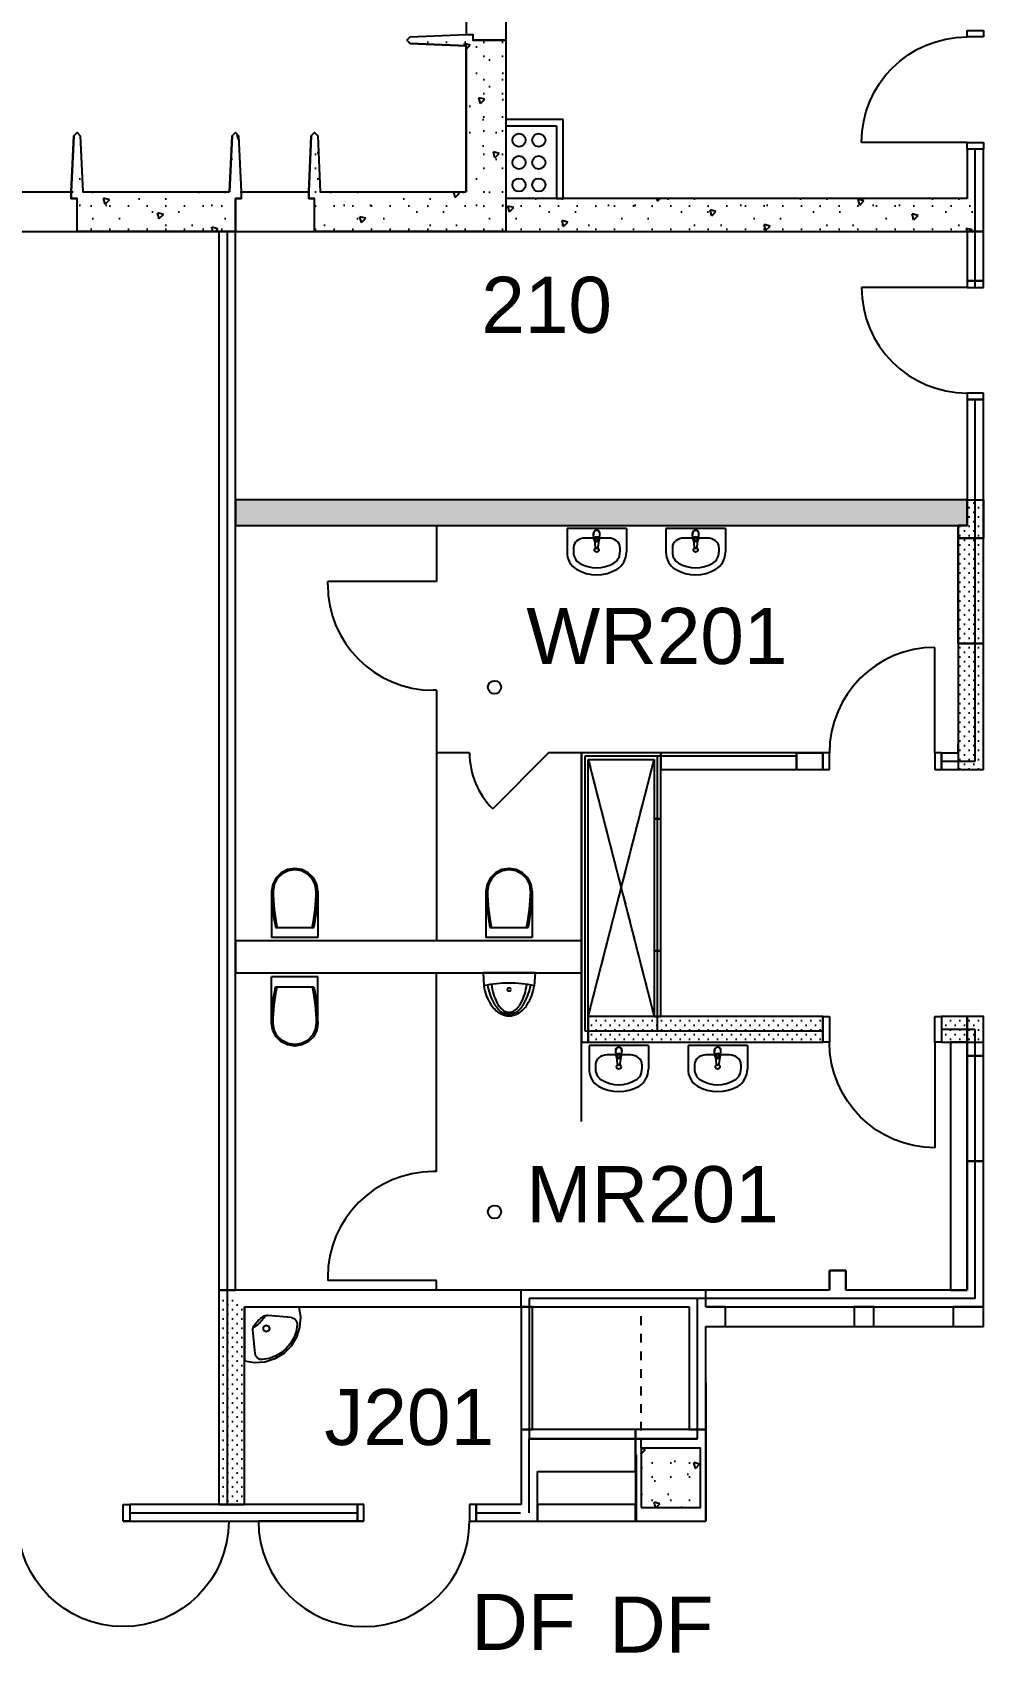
# Model space of a CAD drawing. Header units: inches. Extents: x 284 to 2008, y 299 to 1857.
# Drawn here: x 1082.1 to 1370.5, y 789.8 to 1281.2 of the extents above; entities that cross this region are included whole.
import ezdxf

# ---------------------------------------------------------------- set-up
doc = ezdxf.new("R2010")
doc.units = ezdxf.units.IN
doc.header["$MEASUREMENT"] = 0
doc.linetypes.add('HIDDEN', pattern=[5.333333, 2.666667, -2.666667])
for name, color, linetype in [('A-DOOR', 4, 'Continuous'), ('A-FLOR-TPTN-NEW', 7, 'Continuous'), ('A-PFLR-NOTE', 3, 'Continuous'), ('A-WALL', 5, 'Continuous'), ('A-WALL-NEW', 7, 'Continuous'), ('A-WALL-PATT', 1, 'Continuous'), ('P-P FIXT-NEW', 7, 'Continuous'), ('P-SARN-EQPM', 5, 'Continuous'), ('S-COLS', 6, 'Continuous')]:
    doc.layers.add(name, color=color, linetype=linetype)
doc.styles.get("Standard").update_dxf_attribs({"font": 'arial.ttf'})
doc.linetypes.add('1 HR RATED', pattern='A,0,[1,PS-21.Shx,S=0.091429,R=0,X=0,Y=0],-14.4,0', length=14.4)
doc.linetypes.add('2 HR RATED', pattern='A,0,[2,PS-21.Shx,S=0.091429,R=0,X=0,Y=0],-14.4,0', length=14.4)
pattern_1 = [(45, (-7e-09, 7e-09), (-20.8303, 20.8303), [1.84252, -15.16535]), (45, (-4.402, 16.428), (-20.8303, 20.8303), [1.84252, -15.16535]), (105, (-7e-09, 7e-09), (28.45473, 7.6244), [1.84252, -15.16535]), (105, (12.026, 12.026), (28.45473, 7.6244), [1.84252, -15.16535]), (165, (1.303, 1.303), (7.6244, 28.45473), [1.84252, -15.16535]), (165, (13.33, 13.33), (7.6244, 28.45473), [1.84252, -15.16535]), (45, (-2.0044, 2.0044), (-4.008794, 4.008794), [0, -5.669291, 0, -8.503937]), (90, (-7e-09, 4.009), (-5.669291, -4e-16), [0, -4.251969, 0, -7.086614])]
pattern_2 = [(45, (-7e-09, 7e-09), (-1.4142136, 1.4142136), [0, -2])]

# ---------------------------------------------------------------- blocks, each defined once
blk = doc.blocks.new('WC 1 Symb_787')
at = {"layer": 'P-P FIXT-NEW', "color": 0, "linetype": 'ByBlock'}
for p, q in [((0, 0), (0, 14)), ((14.11, 14), (0, 14)), ((3.08, 12.79), (3.08, 1.21)), ((14.11, 0), (0, 0))]:
    blk.add_line(p, q, dxfattribs=at)
for points in [[(14.11, 14), (12.72, 13.96), (11.34, 13.9), (9.95, 13.79), (8.57, 13.66), (7.19, 13.49), (5.81, 13.29), (4.44, 13.06), (3.08, 12.79)], [(14.12, 13.55), (12.73, 13.51), (11.34, 13.44), (9.95, 13.34), (8.57, 13.2), (7.19, 13.03), (5.82, 12.83), (4.45, 12.6), (3.08, 12.33)], [(14.01, 0.46), (16.02, 0.75), (17.83, 1.66), (19.28, 3.1), (20.22, 4.92), (20.55, 6.95), (20.25, 8.98), (19.34, 10.82), (17.91, 12.28), (16.11, 13.22), (14.11, 13.54)], [(14.11, 0), (16.24, 0.34), (18.16, 1.34), (19.68, 2.89), (20.66, 4.84), (21, 7), (20.66, 9.16), (19.68, 11.11), (18.16, 12.66), (16.24, 13.66), (14.11, 14)], [(3.08, 1.67), (4.45, 1.4), (5.82, 1.17), (7.19, 0.97), (8.57, 0.8), (9.95, 0.66), (11.34, 0.56), (12.73, 0.49), (14.12, 0.45)], [(3.08, 1.21), (4.44, 0.94), (5.81, 0.71), (7.19, 0.51), (8.57, 0.34), (9.95, 0.21), (11.34, 0.1), (12.72, 0.04), (14.11, 0)]]:
    blk.add_lwpolyline(points, dxfattribs=at)
blk = doc.blocks.new('WC 1 Symb_789')
at = {"layer": 'P-P FIXT-NEW', "color": 0, "linetype": 'ByBlock'}
for p, q in [((0, 0), (0, 14)), ((14.11, 14), (0, 14)), ((3.08, 12.79), (3.08, 1.21)), ((14.11, 0), (0, 0))]:
    blk.add_line(p, q, dxfattribs=at)
for points in [[(14.11, 14), (12.72, 13.96), (11.34, 13.9), (9.95, 13.79), (8.57, 13.66), (7.19, 13.49), (5.81, 13.29), (4.44, 13.06), (3.08, 12.79)], [(14.12, 13.55), (12.73, 13.51), (11.34, 13.44), (9.95, 13.34), (8.57, 13.2), (7.19, 13.03), (5.82, 12.83), (4.45, 12.6), (3.08, 12.33)], [(14.01, 0.46), (16.02, 0.75), (17.83, 1.66), (19.28, 3.1), (20.22, 4.92), (20.55, 6.95), (20.25, 8.98), (19.34, 10.82), (17.91, 12.28), (16.11, 13.22), (14.11, 13.54)], [(14.11, 0), (16.24, 0.34), (18.16, 1.34), (19.68, 2.89), (20.66, 4.84), (21, 7), (20.66, 9.16), (19.68, 11.11), (18.16, 12.66), (16.24, 13.66), (14.11, 14)], [(3.08, 1.67), (4.45, 1.4), (5.82, 1.17), (7.19, 0.97), (8.57, 0.8), (9.95, 0.66), (11.34, 0.56), (12.73, 0.49), (14.12, 0.45)], [(3.08, 1.21), (4.44, 0.94), (5.81, 0.71), (7.19, 0.51), (8.57, 0.34), (9.95, 0.21), (11.34, 0.1), (12.72, 0.04), (14.11, 0)]]:
    blk.add_lwpolyline(points, dxfattribs=at)
blk = doc.blocks.new('Basin 01_790')
at = {"layer": 'P-P FIXT-NEW', "color": 0, "linetype": 'ByBlock'}
for p, q in [((0, 14), (0, 6.87)), ((18, 14), (0, 14)), ((5.44, 11.13), (5.44, 11.13)), ((12.56, 11.13), (5.44, 11.13)), ((8.06, 12.44), (8.06, 12.64)), ((8.17, 10.85), (8.06, 12.44)), ((8.3, 10.48), (8.56, 8.4)), ((8.46, 10.94), (8.46, 11.53)), ((8.46, 11.53), (9.54, 11.53)), ((8.46, 11.5), (9.54, 11.5)), ((9.44, 8.4), (9.7, 10.48)), ((9.54, 11.53), (9.54, 10.94)), ((9.83, 10.85), (9.94, 12.44)), ((9.94, 12.44), (9.94, 12.64)), ((18, 14), (18, 6.87)), ((1.96, 8.3), (1.96, 6.87)), ((16.04, 8.3), (16.04, 6.87))]:
    blk.add_line(p, q, dxfattribs=at)
for points in [[(5.44, 11.13), (4.76, 11.07), (4.1, 10.91), (3.5, 10.65), (2.98, 10.3), (2.54, 9.87), (2.22, 9.38), (2.02, 8.85), (1.96, 8.3)], [(16.04, 8.3), (15.98, 8.85), (15.78, 9.38), (15.46, 9.87), (15.02, 10.3), (14.5, 10.65), (13.9, 10.91), (13.24, 11.07), (12.56, 11.13)], [(0, 6.87), (0.05, 6.08), (0.19, 5.31), (0.43, 4.56), (0.76, 3.86), (1.18, 3.21), (1.67, 2.62), (2.23, 2.12), (2.84, 1.69)], [(1.96, 6.87), (1.99, 6.37), (2.08, 5.87), (2.23, 5.4), (2.45, 4.94), (2.71, 4.53), (3.02, 4.15), (3.38, 3.83), (3.78, 3.56)], [(14.22, 3.56), (14.62, 3.83), (14.98, 4.15), (15.29, 4.53), (15.55, 4.94), (15.77, 5.4), (15.92, 5.87), (16.01, 6.37), (16.04, 6.87)], [(15.16, 1.69), (15.77, 2.12), (16.33, 2.62), (16.82, 3.21), (17.24, 3.86), (17.57, 4.56), (17.81, 5.31), (17.95, 6.08), (18, 6.87)], [(2.84, 1.69), (4.3, 0.96), (5.82, 0.43), (7.4, 0.11), (9, 0), (10.6, 0.11), (12.18, 0.43), (13.7, 0.96), (15.16, 1.69)], [(3.78, 3.56), (5.01, 2.94), (6.31, 2.49), (7.64, 2.21), (9, 2.12), (10.36, 2.21), (11.69, 2.49), (12.99, 2.94), (14.22, 3.56)]]:
    blk.add_lwpolyline(points, dxfattribs=at)
blk.add_circle((9, 7.56), 0.689, dxfattribs=at)
for centre, radius, start, end in [((9, 12.51), 0.984, 339.2856, 200.7144), ((9, 12.51), 0.946, 7.8374, 171.8967), ((9, 10.96), 0.83, 185.1696, 354.8304), ((9, 10.93), 0.83, 185.1696, 354.8304), ((9, 10.94), 0.535, 180, 0), ((9, 8.45), 0.44, 187.1389, 352.8611)]:
    blk.add_arc(centre, radius, start, end, dxfattribs=at)
blk = doc.blocks.new('Urinal 2 Symb_954')
at = {"layer": 'P-P FIXT-NEW', "color": 0, "linetype": 'ByBlock'}
for p, q in [((0, 15.75), (3.91, 15.53)), ((0, 15.75), (0, 0)), ((0, 0), (3.91, 0.22))]:
    blk.add_line(p, q, dxfattribs=at)
for points in [[(3.91, 15.53), (3.55, 13.64), (3.3, 11.73), (3.14, 9.81), (3.09, 7.87), (3.14, 5.94), (3.3, 4.02), (3.55, 2.11), (3.91, 0.22)], [(9.55, 13.4), (8.89, 13.79), (8.22, 14.16), (7.53, 14.48), (6.83, 14.77), (6.12, 15.02), (5.39, 15.23), (4.65, 15.4), (3.91, 15.53)], [(9.14, 11.46), (8.47, 11.8), (7.79, 12.11), (7.09, 12.38), (6.39, 12.62), (5.68, 12.83), (4.95, 13), (4.23, 13.13), (3.49, 13.23)], [(9, 12.59), (8.36, 12.9), (7.72, 13.19), (7.06, 13.46), (6.4, 13.71), (5.73, 13.93), (5.06, 14.13), (4.38, 14.3), (3.69, 14.45)], [(11.67, 10.44), (11.37, 10.76), (11.06, 11.06), (10.74, 11.35), (10.41, 11.63), (10.07, 11.89), (9.72, 12.14), (9.36, 12.37), (9, 12.59)], [(11.45, 9.46), (11.22, 9.78), (10.97, 10.08), (10.7, 10.36), (10.42, 10.62), (10.12, 10.87), (9.8, 11.09), (9.47, 11.28), (9.14, 11.46)], [(12.34, 10.51), (12.06, 10.95), (11.77, 11.36), (11.44, 11.76), (11.1, 12.13), (10.74, 12.48), (10.36, 12.81), (9.96, 13.12), (9.55, 13.4)], [(11.67, 5.31), (12, 5.89), (12.24, 6.53), (12.39, 7.19), (12.44, 7.87), (12.39, 8.56), (12.24, 9.22), (12, 9.86), (11.67, 10.44)], [(12.34, 5.24), (12.63, 5.86), (12.83, 6.51), (12.96, 7.19), (13, 7.87), (12.96, 8.56), (12.83, 9.24), (12.63, 9.89), (12.34, 10.51)], [(9, 3.16), (9.36, 3.38), (9.72, 3.61), (10.07, 3.86), (10.41, 4.12), (10.74, 4.4), (11.06, 4.69), (11.37, 4.99), (11.67, 5.31)], [(9.14, 4.29), (9.47, 4.47), (9.8, 4.66), (10.12, 4.88), (10.42, 5.13), (10.7, 5.39), (10.97, 5.67), (11.22, 5.97), (11.45, 6.29)], [(9.55, 2.35), (9.96, 2.63), (10.36, 2.94), (10.74, 3.27), (11.1, 3.62), (11.44, 3.99), (11.77, 4.39), (12.06, 4.8), (12.34, 5.24)], [(11.45, 6.29), (11.64, 6.66), (11.77, 7.05), (11.85, 7.46), (11.88, 7.87), (11.85, 8.29), (11.77, 8.7), (11.64, 9.09), (11.45, 9.46)], [(3.49, 2.52), (4.23, 2.62), (4.95, 2.75), (5.68, 2.92), (6.39, 3.13), (7.09, 3.37), (7.79, 3.64), (8.47, 3.95), (9.14, 4.29)], [(3.69, 1.3), (4.38, 1.45), (5.06, 1.62), (5.73, 1.82), (6.4, 2.04), (7.06, 2.29), (7.72, 2.56), (8.36, 2.85), (9, 3.16)], [(3.91, 0.22), (4.65, 0.35), (5.39, 0.52), (6.12, 0.73), (6.83, 0.98), (7.53, 1.27), (8.22, 1.59), (8.89, 1.96), (9.55, 2.35)]]:
    blk.add_lwpolyline(points, dxfattribs=at)
blk.add_lwpolyline([(5.02, 8.42), (4.66, 8.26), (4.51, 7.87), (4.66, 7.49), (5.02, 7.33), (5.39, 7.49), (5.54, 7.87), (5.39, 8.26)], close=True, dxfattribs=at)
blk = doc.blocks.new('Basin Corner_1386')
at = {"layer": 'P-P FIXT-NEW', "color": 0, "linetype": 'ByBlock'}
for p, q in [((0, 0), (0, -0.11)), ((0, 0), (0, -16.48)), ((0, 0), (16.48, 0)), ((14.2, -3.28), (7.08, -2.59)), ((3.28, -14.2), (2.59, -7.08))]:
    blk.add_line(p, q, dxfattribs=at)
for points in [[(0, -16.48), (3.11, -16.99), (6.24, -16.75), (9.24, -15.78), (11.92, -14.14), (14.15, -11.92), (15.79, -9.23), (16.75, -6.24), (16.99, -3.1), (16.48, 0)], [(5.63, -2.97), (5.26, -3.26), (4.9, -3.56), (4.54, -3.88), (4.2, -4.2), (3.88, -4.54), (3.56, -4.89), (3.26, -5.26), (2.97, -5.63)], [(3.3, -5.96), (3.68, -5.67), (4.04, -5.37), (4.39, -5.06), (4.73, -4.73), (5.06, -4.39), (5.38, -4.04), (5.68, -3.68), (5.96, -3.3)], [(7.08, -2.59), (6.89, -2.58), (6.7, -2.59), (6.51, -2.61), (6.32, -2.66), (6.14, -2.71), (5.96, -2.78), (5.8, -2.87), (5.63, -2.97)], [(5.96, -3.3), (6.01, -3.23), (6.06, -3.15), (6.1, -3.08), (6.14, -3), (6.18, -2.92), (6.21, -2.84), (6.24, -2.75), (6.27, -2.67)], [(16.01, -5.5), (16.01, -5.1), (15.94, -4.71), (15.79, -4.34), (15.57, -4.01), (15.29, -3.73), (14.96, -3.51), (14.59, -3.36), (14.2, -3.28)], [(2.97, -5.63), (2.87, -5.79), (2.78, -5.96), (2.71, -6.14), (2.65, -6.32), (2.61, -6.51), (2.59, -6.7), (2.58, -6.89), (2.59, -7.08)], [(2.67, -6.26), (2.75, -6.24), (2.84, -6.21), (2.92, -6.18), (3, -6.14), (3.08, -6.1), (3.15, -6.06), (3.23, -6.01), (3.3, -5.96)], [(5.49, -16), (7.48, -15.65), (9.38, -14.97), (11.12, -13.96), (12.67, -12.67), (13.96, -11.12), (14.97, -9.37), (15.65, -7.48), (15.99, -5.49)], [(3.28, -14.2), (3.36, -14.58), (3.51, -14.95), (3.73, -15.28), (4.01, -15.56), (4.34, -15.78), (4.71, -15.93), (5.1, -16), (5.49, -16)]]:
    blk.add_lwpolyline(points, dxfattribs=at)
blk.add_lwpolyline([(6.58, -5.65), (5.89, -5.94), (5.61, -6.63), (5.89, -7.31), (6.58, -7.6), (7.27, -7.31), (7.55, -6.63), (7.27, -5.94)], close=True, dxfattribs=at)
blk = doc.blocks.new('D1 Metal_130')
at = {"color": 0, "linetype": 'ByBlock'}
for p, q in [((16, 0), (16, 32)), ((-16, 0), (-18, 0)), ((-18, 0), (-18, -5)), ((-16, -5), (-16, 0)), ((18, 0), (16, 0)), ((16, 0), (16, -5)), ((18, -5), (18, 0)), ((-18, -5), (-16, -5)), ((16, -5), (18, -5))]:
    blk.add_line(p, q, dxfattribs=at)
blk.add_arc((16, 0), 32, 90, 180, dxfattribs=at)
blk = doc.blocks.new('D1 Metal_145')
at = {"color": 0, "linetype": 'ByBlock'}
for p, q in [((-16, 0), (-18, 0)), ((-18, 0), (-18, -5)), ((-16, -5), (-16, 0)), ((18, 0), (16, 0)), ((16, 0), (16, -5)), ((16, 0), (48, 0)), ((18, -5), (18, 0)), ((-18, -5), (-16, -5)), ((16, -5), (18, -5))]:
    blk.add_line(p, q, dxfattribs=at)
blk.add_arc((16, 0), 32, 0, 180, dxfattribs=at)
blk = doc.blocks.new('D1 Metal_133')
at = {"color": 0, "linetype": 'ByBlock'}
for p, q in [((16, 0), (16, 32)), ((-16, 0), (-18, 0)), ((-18, 0), (-18, -5)), ((-16, -5), (-16, 0)), ((18, 0), (16, 0)), ((16, 0), (16, -5)), ((18, -5), (18, 0)), ((-18, -5), (-16, -5)), ((16, -5), (18, -5))]:
    blk.add_line(p, q, dxfattribs=at)
blk.add_arc((16, 0), 32, 90, 180, dxfattribs=at)
blk = doc.blocks.new('D1 Metal_151')
at = {"color": 0, "linetype": 'ByBlock'}
for p, q in [((16, 0), (16, 32)), ((-16, 0), (-18, 0)), ((-18, 0), (-18, -7.75)), ((-16, -7.75), (-16, 0)), ((18, 0), (16, 0)), ((16, 0), (16, -7.75)), ((18, -7.75), (18, 0)), ((-18, -7.75), (-16, -7.75)), ((16, -7.75), (18, -7.75))]:
    blk.add_line(p, q, dxfattribs=at)
blk.add_arc((16, 0), 32, 90, 180, dxfattribs=at)
blk = doc.blocks.new('D1 Metal_192')
at = {"color": 0, "linetype": 'ByBlock'}
for p, q in [((-16, 0), (-18, 0)), ((-18, 0), (-18, -5)), ((-16, -5), (-16, 0)), ((18, 0), (16, 0)), ((16, 0), (16, -5)), ((16, 0), (48, 0)), ((18, -5), (18, 0)), ((-18, -5), (-16, -5)), ((16, -5), (18, -5))]:
    blk.add_line(p, q, dxfattribs=at)
blk.add_arc((16, 0), 32, 0, 180, dxfattribs=at)

msp = doc.modelspace()

# ---------------------------------------------------------------- hatches: boundary and pattern name
at = {"layer": 'A-WALL-PATT'}
h = msp.add_hatch(dxfattribs=at)
h.set_pattern_fill('LIGHTWEIGHT_CONCRETE', color=256, style=0, pattern_type=2)
h.set_pattern_definition(pattern_1)
h.paths.add_polyline_path([(1213.59, 1232.78), (1213.59, 1277.03), (1196.59, 1277.78), (1195.59, 1278.78), (1196.59, 1279.78), (1213.59, 1280.53), (1215.59, 1280.53), (1215.59, 1278.78), (1225.59, 1278.78), (1225.59, 1220.78), (1167.59, 1220.78), (1167.59, 1230.78), (1165.84, 1230.78), (1165.84, 1232.78), (1166.59, 1249.78), (1167.59, 1250.78), (1168.59, 1249.78), (1169.34, 1232.78)])
h = msp.add_hatch(dxfattribs=at)
h.set_pattern_fill('LIGHTWEIGHT_CONCRETE', color=256, style=0, pattern_type=2)
h.set_pattern_definition(pattern_1)
h.paths.add_polyline_path([(1141.84, 1232.78), (1142.59, 1249.78), (1143.59, 1250.78), (1144.59, 1249.78), (1145.34, 1232.78), (1145.34, 1230.78), (1143.59, 1230.78), (1143.59, 1220.78), (1095.59, 1220.78), (1095.59, 1230.78), (1093.84, 1230.78), (1093.84, 1232.78), (1094.59, 1249.78), (1095.59, 1250.78), (1096.59, 1249.78), (1097.34, 1232.78)])
h = msp.add_hatch(dxfattribs=at)
h.set_pattern_fill('LIGHTWEIGHT_CONCRETE', color=256, style=0, pattern_type=2)
h.set_pattern_definition(pattern_1)
h.paths.add_polyline_path([(1365.46, 1230.78), (1225.59, 1230.78), (1225.59, 1220.78), (1370.46, 1220.78)], flags=0)
h = msp.add_hatch(dxfattribs=at)
h.set_pattern_fill('45_', color=256, style=0, pattern_type=2)
h.set_pattern_definition(pattern_2)
h.paths.add_polyline_path([(1143.59, 1131.65), (1365.46, 1131.65), (1365.46, 1139.4), (1143.59, 1139.4)], flags=0)
h = msp.add_hatch(dxfattribs=at)
h.set_pattern_fill('45_', color=256, style=0, pattern_type=2)
h.set_pattern_definition(pattern_2)
h.paths.add_polyline_path([(1365.46, 1139.4), (1370.46, 1139.4), (1370.46, 1127.78), (1362.71, 1127.78), (1362.71, 1131.65), (1365.46, 1131.65)])
h = msp.add_hatch(dxfattribs=at)
h.set_pattern_fill('45_', color=256, style=0, pattern_type=2)
h.set_pattern_definition(pattern_2)
h.paths.add_polyline_path([(1370.46, 1095.78), (1370.46, 1127.78), (1362.71, 1127.78), (1362.71, 1095.78)], flags=0)
h = msp.add_hatch(dxfattribs=at)
h.set_pattern_fill('45_', color=256, style=0, pattern_type=2)
h.set_pattern_definition(pattern_2)
h.paths.add_polyline_path([(1370.46, 1057.65), (1370.46, 1095.78), (1362.71, 1095.78), (1362.71, 1057.65)], flags=0)
h = msp.add_hatch(dxfattribs=at)
h.set_pattern_fill('45_', color=256, style=0, pattern_type=2)
h.set_pattern_definition(pattern_2)
h.paths.add_polyline_path([(1250.59, 974.9), (1321.71, 974.9), (1321.71, 982.65), (1250.59, 982.65)], flags=0)
h = msp.add_hatch(dxfattribs=at)
h.set_pattern_fill('45_', color=256, style=0, pattern_type=2)
h.set_pattern_definition(pattern_2)
h.paths.add_polyline_path([(1357.71, 974.9), (1365.46, 974.9), (1365.46, 982.65), (1357.71, 982.65)], flags=0)
h = msp.add_hatch(dxfattribs=at)
h.set_pattern_fill('45_', color=256, style=0, pattern_type=2)
h.set_pattern_definition(pattern_2)
h.paths.add_polyline_path([(1365.46, 982.65), (1365.46, 974.9), (1370.46, 974.9), (1370.46, 982.65)])
h = msp.add_hatch(dxfattribs=at)
h.set_pattern_fill('45_', color=256, style=0, pattern_type=2)
h.set_pattern_definition(pattern_2)
h.paths.add_polyline_path([(1146.34, 834.65), (1146.34, 894.65), (1138.59, 899.65), (1138.59, 834.65)], flags=0)
h = msp.add_hatch(dxfattribs=at)
h.set_pattern_fill('LIGHTWEIGHT_CONCRETE', color=256, style=0, pattern_type=2)
h.set_pattern_definition(pattern_1)
h.paths.add_polyline_path([(1266.59, 833.78), (1284.59, 833.78), (1284.59, 851.78), (1266.59, 851.78)], flags=0)

# ---------------------------------------------------------------- linework, layer by layer
at = {"layer": 'A-DOOR', "linetype": 'Continuous'}
for p, q in [((1370.46, 1205.78), (1365.46, 1205.78)), ((1216.59, 829.65), (1216.59, 834.65))]:
    msp.add_line(p, q, dxfattribs=at)
at = {"layer": 'A-FLOR-TPTN-NEW', "linetype": 'Continuous'}
for p, q in [((1323.71, 899.65), (1323.71, 905.65)), ((1323.71, 905.65), (1328.16, 905.65)), ((1323.71, 899.65), (1323.71, 905.65)), ((1323.71, 905.65), (1328.71, 905.65)), ((1328.71, 905.65), (1328.71, 899.65))]:
    msp.add_line(p, q, dxfattribs=at)
at = {"layer": 'A-WALL', "linetype": 'Continuous'}
for p, q in [((1225.59, 1302.78), (1225.59, 1278.78)), ((1213.59, 1301.03), (1213.59, 1280.53)), ((1195.59, 1278.78), (1196.59, 1279.78)), ((1195.59, 1278.78), (1196.59, 1277.78)), ((1196.59, 1279.78), (1213.59, 1280.53)), ((1196.59, 1277.78), (1213.59, 1277.03)), ((1213.59, 1280.53), (1215.59, 1280.53)), ((1215.59, 1280.53), (1215.59, 1278.78)), ((1225.59, 1278.78), (1215.59, 1278.78)), ((1225.59, 1278.78), (1225.59, 1230.78)), ((1213.59, 1277.03), (1213.59, 1232.78)), ((1242.95, 1254.78), (1225.59, 1254.78)), ((1225.59, 1254.78), (1225.59, 1252.78)), ((1242.95, 1230.78), (1242.95, 1254.78)), ((1094.59, 1249.78), (1093.84, 1232.78)), ((1095.59, 1250.78), (1094.59, 1249.78)), ((1095.59, 1250.78), (1096.59, 1249.78)), ((1096.59, 1249.78), (1097.34, 1232.78)), ((1142.59, 1249.78), (1141.84, 1232.78)), ((1143.59, 1250.78), (1142.59, 1249.78)), ((1143.59, 1250.78), (1144.59, 1249.78)), ((1144.59, 1249.78), (1145.34, 1232.78)), ((1166.59, 1249.78), (1165.84, 1232.78)), ((1167.59, 1250.78), (1166.59, 1249.78)), ((1167.59, 1250.78), (1168.59, 1249.78)), ((1168.59, 1249.78), (1169.34, 1232.78)), ((1225.59, 1252.78), (1240.95, 1252.78)), ((1240.95, 1252.78), (1240.95, 1230.78)), ((1370.46, 1245.78), (1365.46, 1245.78)), ((1365.46, 1245.78), (1365.46, 1230.78)), ((1370.46, 1220.78), (1370.46, 1245.78)), ((1073.34, 1232.78), (1093.84, 1232.78)), ((1093.84, 1232.78), (1093.84, 1230.78)), ((1093.84, 1230.78), (1095.59, 1230.78)), ((1095.59, 1220.78), (1095.59, 1230.78)), ((1097.34, 1232.78), (1141.84, 1232.78)), ((1143.59, 1230.78), (1145.34, 1230.78)), ((1143.59, 1220.78), (1143.59, 1230.78)), ((1145.34, 1232.78), (1145.34, 1230.78)), ((1145.34, 1232.78), (1165.84, 1232.78)), ((1165.84, 1232.78), (1165.84, 1230.78)), ((1165.84, 1230.78), (1167.59, 1230.78)), ((1167.59, 1220.78), (1167.59, 1230.78)), ((1169.34, 1232.78), (1213.59, 1232.78)), ((1365.46, 1230.78), (1225.59, 1230.78)), ((1225.59, 1230.78), (1225.59, 1220.78)), ((1240.95, 1230.78), (1242.95, 1230.78)), ((1071.59, 1220.78), (1095.59, 1220.78)), ((1095.59, 1220.78), (1143.59, 1220.78)), ((1143.59, 1220.78), (1138.59, 1220.78)), ((1138.59, 1220.78), (1138.59, 899.65)), ((1143.59, 1220.78), (1225.59, 1220.78)), ((1143.59, 899.65), (1143.59, 1220.78)), ((1225.59, 1220.78), (1370.46, 1220.78)), ((1370.46, 1220.78), (1365.46, 1220.78)), ((1365.46, 1220.78), (1365.46, 1205.78)), ((1370.46, 1205.78), (1370.46, 1220.78)), ((1365.46, 1205.78), (1370.46, 1205.78)), ((1370.46, 1169.78), (1365.46, 1169.78)), ((1365.46, 1169.78), (1365.46, 1131.65)), ((1370.46, 1131.65), (1370.46, 1169.78)), ((1365.46, 1139.4), (1143.59, 1139.4)), ((1143.59, 1139.4), (1143.59, 1131.65)), ((1365.46, 1131.65), (1365.46, 1139.4)), ((1143.59, 1131.65), (1365.46, 1131.65)), ((1365.46, 1131.65), (1362.71, 1131.65)), ((1362.71, 1131.65), (1362.71, 1127.78)), ((1370.46, 1127.78), (1370.46, 1131.65)), ((1362.71, 1127.78), (1370.46, 1127.78)), ((1370.46, 1127.78), (1362.71, 1127.78)), ((1362.71, 1127.78), (1362.71, 1095.78)), ((1370.46, 1095.78), (1370.46, 1127.78)), ((1370.46, 1095.78), (1362.71, 1095.78)), ((1362.71, 1095.78), (1362.71, 1057.65)), ((1362.71, 1095.78), (1370.46, 1095.78)), ((1370.46, 1057.65), (1370.46, 1095.78)), ((1248.59, 974.9), (1248.59, 1062.65)), ((1248.59, 1062.65), (1248.59, 974.9)), ((1250.59, 1062.65), (1248.59, 1062.65)), ((1272.59, 1062.65), (1250.59, 1062.65)), ((1313.71, 1062.65), (1272.59, 1062.65)), ((1272.59, 1062.65), (1272.59, 1057.65)), ((1272.59, 1042.65), (1272.59, 1062.65)), ((1313.71, 1062.65), (1321.71, 1062.65)), ((1321.71, 1062.65), (1313.71, 1062.65)), ((1313.71, 1057.65), (1313.71, 1062.65)), ((1321.71, 1057.65), (1321.71, 1062.65)), ((1357.71, 1062.65), (1362.71, 1062.65)), ((1250.59, 982.65), (1270.59, 1060.65)), ((1250.59, 1060.65), (1270.59, 982.65)), ((1250.59, 974.9), (1250.59, 1060.65)), ((1250.59, 1060.65), (1270.59, 1060.65)), ((1270.59, 1060.65), (1270.59, 1042.65)), ((1272.59, 1057.65), (1313.71, 1057.65)), ((1313.71, 1057.65), (1321.71, 1057.65)), ((1313.71, 1057.65), (1321.71, 1057.65)), ((1357.71, 1057.65), (1362.71, 1057.65)), ((1362.71, 1057.65), (1370.46, 1057.65)), ((1272.59, 1042.65), (1270.59, 1042.65)), ((1270.59, 1042.65), (1272.59, 1042.65)), ((1270.59, 1042.65), (1270.59, 1002.65)), ((1272.59, 1042.65), (1270.59, 1042.65)), ((1272.59, 1002.65), (1272.59, 1042.65)), ((1248.59, 1005.65), (1143.59, 1005.65)), ((1143.59, 1005.65), (1143.59, 995.9)), ((1248.59, 995.9), (1248.59, 1005.65)), ((1272.59, 1002.65), (1270.59, 1002.65)), ((1270.59, 1002.65), (1270.59, 982.65)), ((1272.59, 1002.65), (1270.59, 1002.65)), ((1270.59, 1002.65), (1272.59, 1002.65)), ((1272.59, 982.65), (1272.59, 1002.65)), ((1143.59, 995.9), (1248.59, 995.9)), ((1321.71, 982.65), (1250.59, 982.65)), ((1250.59, 982.65), (1250.59, 974.9)), ((1270.59, 982.65), (1272.59, 982.65)), ((1321.71, 974.9), (1321.71, 982.65)), ((1365.46, 982.65), (1357.71, 982.65)), ((1370.46, 982.65), (1365.46, 982.65)), ((1365.46, 982.65), (1365.46, 970.78)), ((1370.46, 970.78), (1370.46, 982.65)), ((1248.59, 974.9), (1250.59, 974.9)), ((1250.59, 974.9), (1321.71, 974.9)), ((1357.71, 974.9), (1365.46, 974.9)), ((1360.46, 974.9), (1360.46, 899.65)), ((1365.46, 970.78), (1365.46, 938.78)), ((1365.46, 970.78), (1370.46, 970.78)), ((1370.46, 938.78), (1370.46, 970.78)), ((1370.46, 938.78), (1365.46, 938.78)), ((1365.46, 938.78), (1365.46, 899.65)), ((1370.46, 894.65), (1370.46, 938.78)), ((1323.71, 905.65), (1323.71, 899.65)), ((1328.71, 905.65), (1323.71, 905.65)), ((1328.71, 899.65), (1328.71, 905.65)), ((1138.59, 899.65), (1143.59, 899.65)), ((1138.59, 899.65), (1138.59, 834.65)), ((1247.71, 899.65), (1138.59, 899.65)), ((1230.21, 894.65), (1230.21, 899.65)), ((1323.71, 899.65), (1247.71, 899.65)), ((1286.21, 894.65), (1286.21, 899.65)), ((1365.46, 899.65), (1328.71, 899.65)), ((1146.34, 834.65), (1146.34, 894.65)), ((1146.34, 894.65), (1247.71, 894.65)), ((1230.21, 894.65), (1230.21, 857.4)), ((1233.71, 857.4), (1233.71, 894.65)), ((1247.71, 894.65), (1281.21, 894.65)), ((1281.21, 894.65), (1281.21, 857.4)), ((1292.21, 894.65), (1286.21, 894.65)), ((1286.21, 894.65), (1370.46, 894.65)), ((1292.21, 888.65), (1292.21, 894.65)), ((1337.21, 894.65), (1331.21, 894.65)), ((1331.21, 894.65), (1331.21, 888.65)), ((1337.21, 888.65), (1337.21, 894.65)), ((1370.46, 894.65), (1361.21, 894.65)), ((1361.21, 894.65), (1361.21, 888.65)), ((1370.46, 888.65), (1370.46, 894.65)), ((1286.21, 888.65), (1292.21, 888.65)), ((1286.21, 857.4), (1286.21, 888.65)), ((1292.21, 888.65), (1331.21, 888.65)), ((1331.21, 888.65), (1337.21, 888.65)), ((1337.21, 888.65), (1361.21, 888.65)), ((1361.21, 888.65), (1370.46, 888.65)), ((1286.21, 871.65), (1286.21, 829.65)), ((1235.21, 857.4), (1230.21, 857.4)), ((1230.21, 857.4), (1230.21, 834.65)), ((1264.96, 857.4), (1235.21, 857.4)), ((1264.96, 844.74), (1264.96, 857.4)), ((1286.21, 857.4), (1264.96, 857.4)), ((1264.96, 857.4), (1264.96, 829.65)), ((1281.21, 857.4), (1286.21, 857.4)), ((1286.21, 829.65), (1286.21, 857.4)), ((1265.09, 849.74), (1265.09, 829.65)), ((1235.21, 829.65), (1235.21, 844.74)), ((1235.21, 844.74), (1264.96, 844.74)), ((1180.59, 834.65), (1111.59, 834.65)), ((1111.59, 834.65), (1111.59, 829.65)), ((1138.59, 834.65), (1146.34, 834.65)), ((1180.59, 829.65), (1180.59, 834.65)), ((1230.21, 834.65), (1216.59, 834.65)), ((1216.59, 834.65), (1216.59, 829.65)), ((1264.96, 834.65), (1235.21, 834.65)), ((1111.59, 829.65), (1180.59, 829.65)), ((1216.59, 829.65), (1235.21, 829.65)), ((1235.21, 829.65), (1264.96, 829.65)), ((1264.96, 829.65), (1286.21, 829.65)), ((1265.09, 829.65), (1286.21, 829.65))]:
    msp.add_line(p, q, dxfattribs=at)
at = {"layer": 'A-WALL', "linetype": 'HIDDEN'}
for p, q in [((1362.71, 1131.65), (1362.71, 1127.78)), ((1266.59, 851.78), (1266.59, 894.65))]:
    msp.add_line(p, q, dxfattribs=at)
at = {"layer": 'A-WALL', "linetype": 'Continuous'}
for points in [[(1213.59, 1232.78), (1213.59, 1277.03), (1196.59, 1277.78), (1195.59, 1278.78), (1196.59, 1279.78), (1213.59, 1280.53), (1215.59, 1280.53), (1215.59, 1278.78), (1225.59, 1278.78), (1225.59, 1220.78), (1167.59, 1220.78), (1167.59, 1230.78), (1165.84, 1230.78), (1165.84, 1232.78), (1166.59, 1249.78), (1167.59, 1250.78), (1168.59, 1249.78), (1169.34, 1232.78)], [(1141.84, 1232.78), (1142.59, 1249.78), (1143.59, 1250.78), (1144.59, 1249.78), (1145.34, 1232.78), (1145.34, 1230.78), (1143.59, 1230.78), (1143.59, 1220.78), (1095.59, 1220.78), (1095.59, 1230.78), (1093.84, 1230.78), (1093.84, 1232.78), (1094.59, 1249.78), (1095.59, 1250.78), (1096.59, 1249.78), (1097.34, 1232.78)], [(1365.46, 1139.4), (1370.46, 1139.4), (1370.46, 1127.78), (1362.71, 1127.78), (1362.71, 1131.65), (1365.46, 1131.65)], [(1365.46, 982.65), (1365.46, 974.9), (1370.46, 974.9), (1370.46, 982.65)]]:
    msp.add_lwpolyline(points, close=True, dxfattribs=at)
for centre in [(1229.59, 1248.48), (1235.59, 1248.48), (1229.59, 1241.7), (1235.59, 1241.7), (1229.59, 1234.89), (1235.59, 1234.89)]:
    msp.add_circle(centre, 2, dxfattribs=at)
at = {"layer": 'A-WALL-NEW', "linetype": 'Continuous'}
for p, q in [((1362.71, 1095.78), (1362.71, 1131.65)), ((1313.71, 1062.65), (1313.71, 1057.65)), ((1321.71, 1062.65), (1321.71, 1057.65)), ((1321.71, 1062.65), (1321.71, 1057.65)), ((1357.71, 1062.65), (1357.71, 1057.65)), ((1357.71, 1057.65), (1357.71, 1062.65)), ((1362.71, 1062.65), (1362.71, 1065.4)), ((1321.71, 982.65), (1321.71, 974.9)), ((1321.71, 982.65), (1321.71, 974.9)), ((1357.71, 982.65), (1357.71, 974.9)), ((1365.46, 974.9), (1365.46, 982.65)), ((1365.46, 974.9), (1360.46, 974.9)), ((1365.46, 899.65), (1365.46, 974.9)), ((1365.46, 938.78), (1365.46, 974.9)), ((1370.46, 970.78), (1365.46, 970.78)), ((1365.46, 938.78), (1370.46, 938.78)), ((1360.46, 899.65), (1365.46, 899.65)), ((1233.71, 894.65), (1230.21, 894.65)), ((1230.21, 857.4), (1233.71, 857.4)), ((1235.21, 834.65), (1235.21, 829.65)), ((1264.96, 829.65), (1264.96, 834.65))]:
    msp.add_line(p, q, dxfattribs=at)
at = {"layer": 'A-WALL-NEW', "linetype": 'HIDDEN'}
for p, q in [((1250.59, 1060.65), (1270.59, 982.65)), ((1250.59, 982.65), (1270.59, 1060.65))]:
    msp.add_line(p, q, dxfattribs=at)
at = {"layer": 'A-WALL-PATT', "linetype": '1 HR RATED'}
for p, q in [((1367.96, 1203.78), (1367.96, 1245.78)), ((1141.09, 1220.78), (1141.09, 834.65)), ((1367.96, 1060.15), (1367.96, 1170.12)), ((1249.59, 1061.65), (1249.59, 978.34)), ((1313.71, 1061.65), (1249.59, 1061.65)), ((1271.59, 978.34), (1271.59, 1061.65)), ((1357.71, 1060.15), (1367.96, 1060.15)), ((1249.59, 978.34), (1321.71, 978.34)), ((1367.96, 978.78), (1357.71, 978.78)), ((1367.96, 897.15), (1367.96, 978.78)), ((1367.96, 897.15), (1283.71, 897.15)), ((1283.71, 854.59), (1283.71, 897.15)), ((1232.71, 854.59), (1283.71, 854.59)), ((1112.04, 832.15), (1180.59, 832.15)), ((1216.59, 832.15), (1230.09, 832.15))]:
    msp.add_line(p, q, dxfattribs=at)
at = {"layer": 'A-WALL-PATT', "linetype": '2 HR RATED'}
for p, q in [((1232.71, 897.15), (1232.71, 854.59)), ((1283.71, 897.15), (1232.71, 897.15)), ((1283.71, 854.59), (1232.71, 854.59)), ((1232.71, 832.15), (1232.71, 854.59))]:
    msp.add_line(p, q, dxfattribs=at)
at = {"layer": 'P-SARN-EQPM', "linetype": 'Continuous'}
for p, q in [((1204.59, 1131.65), (1204.59, 1114.65)), ((1171.59, 1113.65), (1171.59, 1114.65)), ((1203.59, 1114.65), (1171.59, 1114.65)), ((1204.59, 1114.65), (1203.59, 1114.65)), ((1204.59, 1081.65), (1203.59, 1081.65)), ((1204.59, 1081.65), (1203.59, 1081.65)), ((1204.59, 1081.65), (1204.59, 1005.65)), ((1214.59, 1062.65), (1204.59, 1062.65)), ((1238.59, 1062.65), (1221.62, 1045.68)), ((1248.59, 1062.65), (1238.59, 1062.65)), ((1204.59, 935.65), (1204.59, 995.84)), ((1248.59, 950.9), (1248.59, 974.9)), ((1204.59, 935.65), (1203.59, 935.65)), ((1171.59, 903.65), (1171.59, 902.65)), ((1203.59, 902.65), (1171.59, 902.65)), ((1204.59, 902.65), (1203.59, 902.65)), ((1204.59, 899.65), (1204.59, 902.65))]:
    msp.add_line(p, q, dxfattribs=at)
for centre in [(1222.19, 1082.54), (1222.19, 923.42)]:
    msp.add_circle(centre, 2, dxfattribs=at)
for centre, radius, start, end in [((1203.59, 1113.65), 32, 180, 270), ((1238.59, 1062.65), 24, 180, 225), ((1203.59, 903.65), 32, 90, 180)]:
    msp.add_arc(centre, radius, start, end, dxfattribs=at)
at = {"layer": 'S-COLS', "linetype": 'Continuous'}
msp.add_lwpolyline([(1266.59, 833.78), (1284.59, 833.78), (1284.59, 851.78), (1266.59, 851.78)], close=True, dxfattribs=at)

# ---------------------------------------------------------------- block references
at = {"layer": 'A-DOOR', "linetype": 'Continuous'}
for name, p, xscale, rotation in [('D1 Metal_130', (1365.46, 1263.78), -1, 90), ('D1 Metal_151', (1339.71, 974.9), -0.9999999999999998, 180), ('D1 Metal_192', (1093.59, 829.65), -0.9999999999999998, 180)]:
    msp.add_blockref(name, p, dxfattribs=dict(at, xscale=xscale, rotation=rotation))
for name, p, rotation in [('D1 Metal_133', (1365.46, 1187.78), 90), ('D1 Metal_145', (1198.59, 829.65), 180)]:
    msp.add_blockref(name, p, dxfattribs=dict(at, rotation=rotation))
msp.add_blockref('D1 Metal_133', (1339.71, 1062.65), dxfattribs=at)
at = {"layer": 'P-SARN-EQPM', "linetype": 'Continuous'}
for p in [(1244.16, 1116.65), (1274.16, 1116.65), (1250.85, 959.9), (1280.85, 959.9)]:
    msp.add_blockref('Basin 01_790', p, dxfattribs=at)
for name, p, rotation in [('WC 1 Symb_787', (1168.59, 1006.61), 90), ('WC 1 Symb_787', (1233.59, 1006.61), 90), ('Urinal 2 Symb_954', (1218.71, 995.9), 270)]:
    msp.add_blockref(name, p, dxfattribs=dict(at, rotation=rotation))
at = {"layer": 'P-SARN-EQPM', "linetype": 'Continuous', "xscale": -1, "rotation": 90}
for name, p in [('WC 1 Symb_789', (1168.59, 994.73)), ('Basin Corner_1386', (1146.34, 894.65))]:
    msp.add_blockref(name, p, dxfattribs=at)

# ---------------------------------------------------------------- texts
at = {"layer": 'A-PFLR-NOTE', "char_height": 17, "width": 30.9846, "attachment_point": 8}
for s, insert, line_spacing_factor in [('210', (1237.97, 1189.79), 0.983032), ('WR201', (1271.41, 1089.37), 0.983032), ('MR201', (1270.09, 920.07), 0.983032), ('J201', (1196.3, 852.48), 0.985509)]:
    msp.add_mtext(s, dxfattribs=dict(at, insert=insert, line_spacing_factor=line_spacing_factor))
for insert in [(1230.98, 790.59), (1272.76, 789.78)]:
    msp.add_mtext('\\A1;{\\fArial|b0|i0|c0|p34;DF}', dxfattribs=dict(at, insert=insert))

doc.saveas('drawing.dxf')
